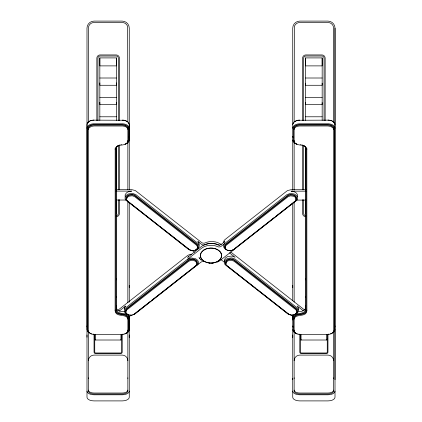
<?xml version="1.0" encoding="UTF-8"?>
<svg xmlns="http://www.w3.org/2000/svg" width="422" height="422" viewBox="0 0 422 422"><rect width="100%" height="100%" fill="white"/><g stroke="black" fill="none" stroke-linecap="round" stroke-linejoin="round"><path stroke-width="0.63" d="M86.99 337.199L86.99 334.947M88.398 378.418L88.398 331.734M94.739 334.657L94.739 339.446L94.739 338.982M95.303 334.72L95.303 340.011L120.95 340.016L120.95 334.725M99.829 120.423L99.829 57.909L116.425 57.909L116.425 65.885L99.829 65.885L99.829 57.909M116.425 213.738L116.425 199.933M116.425 189.884L116.425 147.273M116.425 120.423L116.425 57.909M116.525 147.025L116.519 309.658A4.832 3.413 0 0 0 116.963 311.083C120.006 315.181 128.267 311.568 129.269 317.85M121.515 334.662L121.515 339.436L121.515 338.987M127.855 378.418L127.855 331.734M129.264 334.947L129.264 337.199L129.264 336.867M129.264 287.593L129.264 285.377M129.264 336.635L129.264 336.366M129.264 286.174L129.264 285.905M292.736 378.476L292.731 397.255A7.026 3.645 0 0 0 299.757 400.9L327.984 400.9A7.026 3.645 0 0 0 335.01 397.255L335.01 28.147A7.047 7.047 0 0 0 327.963 21.1L299.778 21.1A7.047 7.047 0 0 0 292.736 28.147L292.736 190.137M292.736 334.984L292.736 337.199L292.736 336.867M292.731 319.971L292.731 318.13M292.736 287.593L292.736 285.494M294.145 377.88L294.145 391.088A5.618 2.917 0 0 0 299.757 394L327.984 394A5.618 2.917 0 0 0 333.602 391.088L333.602 377.88M294.145 378.418L294.145 331.734M294.145 302.099L294.145 202.001M294.145 190.148L294.145 142.731L292.968 141.196L292.731 140.035M294.145 122.317L294.34 26.686A5.634 5.634 0 0 1 299.045 22.561L328.701 22.561A5.634 5.634 0 0 1 333.406 26.686L333.602 122.317M300.485 339.452L300.485 338.987M326.697 339.541L326.697 340.011L301.05 340.016L301.05 339.552M305.575 201.621L305.575 199.843M305.575 182.23L305.575 175.742M305.575 174.956L305.575 160.756M305.575 102.583L305.575 104.667L322.171 104.667L322.171 102.583M305.575 83.192L305.575 85.276L322.171 85.276L322.171 83.192M305.575 63.801L305.575 65.885L322.171 65.885L322.171 63.801M305.575 63.49L305.575 57.909L322.171 57.909L322.171 120.423M322.171 63.49L322.171 57.909M327.261 339.446L327.261 338.982M333.602 378.418L333.602 331.734M296.909 311.167L296.75 309.964L295.912 308.93L233.962 260.279L231.493 259.366L228.56 259.762A5.349 3.766 0 0 0 226.693 260.944L225.939 262.131L225.997 263.75M116.678 307.532L116.519 305.971M292.731 316.009L292.973 314.844M115.185 148.001L115.122 310.982C116.108 317.291 124.353 313.741 127.439 317.771A4.705 3.329 0 0 1 127.866 319.159M115.127 149.483C116.113 143.174 124.358 146.729 127.444 142.705A4.705 3.329 0 0 0 127.871 141.312L127.871 128.599A4.484 3.17 0 0 0 127.444 127.249L125.081 125.561L122.253 125.086L93.257 125.107L90.577 125.803L88.82 127.238A4.478 3.17 0 0 0 88.393 128.589L88.388 330.964A4.484 3.17 0 0 0 88.815 332.314L91.184 334.002L94.011 334.477L123.008 334.456L125.687 333.76L127.444 332.325A4.478 3.17 0 0 0 127.866 330.975L127.866 318.262A4.705 3.329 0 0 0 127.439 316.875C124.353 312.844 116.108 316.394 115.122 310.086M292.731 317.85C293.733 311.568 301.994 315.181 305.037 311.083A4.832 3.413 0 0 0 305.481 309.658L305.475 147.025M305.481 305.971L305.322 307.532M306.878 310.086C305.892 316.394 297.647 312.844 294.561 316.875A4.705 3.329 0 0 0 294.134 318.262L294.134 330.975A4.478 3.17 0 0 0 294.556 332.325L296.924 334.013L299.752 334.482L328.749 334.446L331.428 333.749L333.185 332.314A4.484 3.17 0 0 0 333.612 330.964L333.607 128.589A4.478 3.17 0 0 0 333.18 127.238L330.816 125.55L327.989 125.081L298.992 125.118L296.313 125.814L294.556 127.249A4.484 3.17 0 0 0 294.129 128.599L294.129 141.312A4.705 3.329 0 0 0 294.556 142.705C297.642 146.729 305.887 143.174 306.873 149.483M86.995 128.172C87.254 125.144 90.777 123.978 93.367 123.794L122.897 123.799C125.492 123.989 129.011 125.155 129.269 128.183M129.269 136.364L129.032 137.509M129.269 326.011L129.026 327.145M292.731 124.495C293.053 121.246 296.951 120.128 299.726 120.106M292.731 128.183C292.989 125.155 296.508 123.989 299.103 123.799L328.632 123.794C331.223 123.978 334.746 125.144 335.005 128.172M335.01 326L334.773 327.134M335.01 329.688L334.071 331.877L331.513 333.48M196.884 263.428L196.816 262.199L196.061 261.012A5.349 3.766 0 0 0 194.194 259.831L191.256 259.435L188.792 260.348L126.843 308.999L126.004 310.033L125.946 311.652M297.663 196.504L297.573 194.848L296.576 193.281A7.026 4.953 0 0 0 294.123 191.73L291.006 191.166L305.982 191.166M199.063 245.024L198.978 242.84L197.871 241.458L201.711 244.475A2.854 2.01 0 0 0 204.053 245.024M293.406 123.577L293.57 123.066M296.049 199.184L296.065 197.691L295.31 196.51A5.349 3.766 0 0 0 293.443 195.328L290.51 194.927L288.041 195.845L226.092 244.491L225.253 245.53L225.095 246.733M197.38 247.487L197.628 245.847L196.657 244.428L134.708 195.776L132.244 194.864L129.306 195.259A5.349 3.766 0 0 0 127.439 196.441L126.684 197.628L126.742 199.242M298.08 310.07L298.412 307.87L297.125 305.961L303.175 310.719M305.27 308.783C304.13 311.125 301.155 311.589 298.813 311.557M87.834 123.05L88.931 121.657M296.381 312.391L296.629 311.995M127.122 142.225L127.444 141.808M224.05 242.407L224.879 241.526L221.038 244.544A2.854 2.01 0 0 1 218.2 245.018A12.739 8.973 0 0 0 201.526 246.427L187.648 257.325L188.803 256.65M295.532 200.012L295.806 199.675M126.531 143.591L128.335 142.277L129.211 140.621L129.269 124.495C128.947 121.246 125.049 120.128 122.275 120.106M197.127 265.169C198.867 263.998 198.857 261.376 197.327 260.036A7.026 4.953 0 0 0 194.869 258.486L190.966 257.958L187.648 259.177M224.879 243.378C223.143 244.549 223.154 247.171 224.683 248.511A7.026 4.953 0 0 0 227.142 250.061L227.885 250.304M119.078 311.183L125.629 306.029L124.522 307.416L124.3 309.041M129.069 316.785L131.078 315.197M117.564 310.523L187.648 255.479L189.478 254.55L191.752 254.223M150.485 301.271L134.476 313.847A4.589 3.234 0 0 1 133.457 314.448M151.519 300.464L189.742 270.444M190.776 269.632L196.457 265.169A4.589 3.234 0 0 0 197.427 263.966L197.501 262.083L196.641 260.733A6.056 4.267 0 0 0 194.526 259.393L192.527 258.939L189.879 259.192A4.589 3.234 0 0 0 188.286 260.005L126.299 308.682A4.589 3.234 0 0 0 125.329 309.885L125.255 311.768L126.115 313.119A6.056 4.267 0 0 0 127.059 313.878M234.242 248.938L274.532 217.298M275.566 216.486L295.711 200.666A4.589 3.234 0 0 0 296.682 199.458L296.75 197.58L295.896 196.225A6.056 4.267 0 0 0 293.781 194.89L291.776 194.431L289.133 194.684A4.589 3.234 0 0 0 287.535 195.497L225.554 244.174A4.589 3.234 0 0 0 224.583 245.382L224.509 247.26L225.369 248.616A6.056 4.267 0 0 0 226.313 249.37M117.77 145.711L116.388 147.035L115.902 148.602L115.902 310.07C117.021 316.69 127.523 311.626 128.647 318.246L128.589 330.616L127.792 332.093L126.152 333.264M126.779 143.322L128.161 141.998L128.594 140.969L128.647 128.583C128.351 125.624 124.801 124.595 122.275 124.59L93.99 124.58C91.463 124.585 87.913 125.614 87.618 128.568L87.612 330.083L88.098 331.613L89.48 332.911M294.667 121.668L297.283 120.407M332.52 332.911L333.902 331.613L334.388 330.083L334.382 128.568C334.087 125.614 330.537 124.585 328.01 124.58L299.726 124.59C297.199 124.595 293.649 125.624 293.353 128.583L293.406 140.969L293.839 141.998L295.221 143.322M204.153 249.893L202.328 251.385A10.513 7.406 0 0 0 208.167 262.706A10.513 7.406 0 0 0 221.503 255.173L221.323 254.07M203.262 250.552L204.153 249.94A10.513 7.406 0 0 1 220.996 253.269M219.693 260.812L296.381 200.666C298.117 199.49 298.111 196.868 296.576 195.528A7.026 4.953 0 0 0 294.123 193.978L290.215 193.455L286.897 194.669L221.038 246.39A2.854 2.01 0 0 1 218.2 246.865A12.739 8.973 0 0 0 201.521 248.278L125.629 307.881C123.894 309.057 123.899 311.679 125.434 313.018A7.026 4.953 0 0 0 127.887 314.569L128.636 314.812M234.363 249.37L231.805 250.478L228.666 250.483M89.485 121.262L90.108 120.919M126.531 333.174L128.33 331.887L129.206 330.273L129.026 314.844M119.4 145.01L116.963 146.793A4.827 3.413 0 0 0 116.525 148.217M125.461 143.971L126.157 143.675M194.864 250.241L195.613 249.993A7.026 4.953 0 0 0 198.066 248.442C199.601 247.102 199.606 244.48 197.871 243.309L135.852 194.605L132.534 193.387L128.631 193.914A7.026 4.953 0 0 0 126.173 195.465C124.643 196.805 124.632 199.427 126.373 200.598L188.391 249.302L190.944 250.41M124.954 144.176L125.772 143.918M330.452 333.776L331.201 333.544M90.493 120.692L92.339 120.233M91.548 120.402C89.527 120.866 87.096 122.143 86.995 124.485L86.99 329.688L87.929 331.877L90.487 333.48M124.712 333.781L125.461 333.554M132.555 314.981L135.109 313.873L200.967 262.157A2.849 2.01 0 0 1 203.81 261.677M293.337 314.917L294.118 314.743M328.638 334.071L328.928 334.034M93.077 120.143L124.084 120.265M120.787 144.646L121.525 144.551M122.897 334.076L123.187 334.039M92.181 120.254L93.99 120.096M297.916 120.265L328.923 120.143M131.828 315.086L130.208 315.097M193.292 250.52L191.709 250.52M292.546 315.028L290.927 315.018M99.829 78.007L116.425 78.007M305.575 78.007L322.171 78.007M99.829 97.398L116.425 97.398M305.575 97.398L322.171 97.398M99.829 116.788L116.425 116.788M305.575 116.788L322.171 116.788M116.119 189.647L131.748 189.647L135.309 190.538L201.711 242.624A2.854 2.01 0 0 0 204.554 243.098A12.739 8.973 0 0 1 221.228 244.512M305.982 189.715L291.006 189.715L287.44 190.602L224.879 239.675L223.771 241.057L223.554 242.687M116.119 191.097L131.748 191.097L128.631 191.662A7.026 4.953 0 0 0 126.173 193.213L125.181 194.785L125.086 196.441M296.165 200.102L305.829 200.091M116.277 200.028L126.589 200.033M328.01 120.096L329.819 120.254M300.475 144.551L301.213 144.646M298.813 334.039L299.103 334.076M93.072 334.034L93.362 334.071M329.661 120.233L331.507 120.692M124.949 311.858C122.158 311.315 118.239 311.853 116.73 308.783M190.623 250.088L191.245 250.241M289.877 314.59L290.5 314.743M290.199 314.912L287.646 313.804L225.622 265.1C223.887 263.929 223.892 261.308 225.427 259.968A7.026 4.953 0 0 1 227.88 258.417L231.789 257.889L235.107 259.108L297.125 307.812C298.86 308.983 298.855 311.605 297.32 312.945A7.026 4.953 0 0 1 295.574 314.19M330.452 120.402C332.473 120.866 334.904 122.143 335.005 124.485M124.717 120.407L127.333 121.668M296.539 333.554L297.288 333.781M90.799 333.544L91.548 333.776M296.228 143.918L297.046 144.176M302.6 145.01L305.037 146.793A4.827 3.413 0 0 1 305.475 148.217M295.843 143.675L296.539 143.971M331.892 120.919L332.515 121.262M295.848 333.264L294.208 332.093L293.411 330.616L293.353 318.246C294.477 311.626 304.979 316.69 306.098 310.07L306.098 148.602L305.612 147.035L304.23 145.711M295.469 333.174L293.67 331.887L292.731 329.698M295.469 143.591L294.176 142.768M230.56 251.839L304.673 310.049M229.452 252.82L235.107 257.256L231.789 256.043L227.88 256.565A7.026 4.953 0 0 0 225.427 258.116L224.43 259.688L224.34 261.345M291.671 315.128L293.184 316.321M224.182 262.12L221.782 260.237A2.849 2.01 0 0 0 220.458 259.725M255.737 288.226L226.297 265.1A4.589 3.234 0 0 1 225.322 263.898L225.253 262.015L226.108 260.664A6.056 4.267 0 0 1 228.223 259.324L230.227 258.871L232.87 259.124A4.589 3.234 0 0 1 234.468 259.936L296.455 308.614A4.589 3.234 0 0 1 297.426 309.817L297.494 311.7L296.64 313.05A6.056 4.267 0 0 1 294.524 314.39M256.771 289.033L288.279 313.778A4.589 3.234 0 0 0 289.297 314.374M191.989 250.278L194.558 252.293M145.121 214.798L127.043 200.598A4.589 3.234 0 0 1 126.072 199.395L125.999 197.512L126.858 196.161A6.056 4.267 0 0 1 128.974 194.822L130.973 194.368L133.621 194.621A4.589 3.234 0 0 1 135.214 195.428L197.201 244.106A4.589 3.234 0 0 1 198.171 245.314L198.245 247.197L197.385 248.547A6.056 4.267 0 0 1 195.877 249.618M146.154 215.605L159.068 225.749M160.102 226.561L189.024 249.275M333.069 121.657L334.166 123.05M200.561 259.519L201.537 260.443M199.516 258.153L200.466 259.419M294.556 141.808L294.878 142.225M199.659 258.412L198.962 257.204M225.374 247.556L225.628 247.957M221.202 253.221L221.703 255.162A10.714 7.549 0 0 1 208.115 262.843A10.714 7.549 0 0 1 202.164 251.306L204.021 249.829A10.714 7.549 0 0 1 221.186 253.226M221.012 253.221L221.323 254.118M292.973 327.145L292.731 326.011M128.43 123.066L128.594 123.577M87.227 327.134L86.99 326M292.968 137.509L292.731 136.364M306.815 148.001L306.878 310.982C305.892 317.291 297.647 313.741 294.561 317.771A4.705 3.329 0 0 0 294.134 319.159M326.697 340.011L326.697 334.72M301.05 340.016L301.05 334.725M120.95 339.552L120.95 340.016M95.303 339.541L95.303 340.011M335.01 28.147L335.01 379.71M327.963 334.329L327.963 352.027A1.656 1.656 0 0 1 326.306 353.689L301.435 353.689A1.656 1.656 0 0 1 299.778 352.027L299.778 334.329M327.261 334.329L327.261 352.027A0.955 0.955 0 0 1 326.306 352.982L301.435 352.982A0.955 0.955 0 0 1 300.485 352.027L300.485 334.329M325.146 120.687L325.146 58.157A3.218 3.218 0 0 0 321.928 54.939L305.818 54.939A3.218 3.218 0 0 0 302.6 58.157L302.6 120.687M324.064 120.687L324.064 58.157A2.136 2.136 0 0 0 321.928 56.015L305.818 56.015A2.136 2.136 0 0 0 303.676 58.157L303.676 120.687M305.575 57.909L305.575 120.423M305.575 147.273L305.575 190.069M305.575 199.933L305.575 213.738M303.676 145.695L303.676 189.8M303.676 199.669L303.676 213.495A2.136 2.136 0 0 0 305.818 215.631M302.6 145.041L302.6 189.8M302.6 199.669L302.6 213.495A3.218 3.218 0 0 0 305.818 216.713M292.736 203.267L292.736 300.77M292.736 315.846L292.736 379.71M292.736 287.266L292.736 287.556M292.736 336.366L292.736 336.635M129.264 189.483L129.264 28.147A7.047 7.047 0 0 0 122.222 21.1L94.037 21.1A7.047 7.047 0 0 0 86.99 28.147L86.99 397.255A7.026 3.645 0 0 0 94.016 400.9L122.243 400.9A7.026 3.645 0 0 0 129.269 397.255L129.264 316.505M129.264 202.613L129.264 302.089M127.855 122.317L127.66 26.686A5.634 5.634 0 0 0 122.955 22.561L93.299 22.561A5.634 5.634 0 0 0 88.594 26.686L88.398 122.317M127.855 142.731L127.855 189.489M127.855 201.341L127.855 302.759M127.855 377.88L127.855 391.088A5.618 2.917 0 0 1 122.243 394L94.016 394A5.618 2.917 0 0 1 88.398 391.088L88.398 377.88M122.222 334.329L122.222 352.027A1.656 1.656 0 0 1 120.565 353.689L95.694 353.689A1.656 1.656 0 0 1 94.037 352.027L94.037 334.329M121.515 334.329L121.515 352.027A0.955 0.955 0 0 1 120.565 352.982L95.694 352.982A0.955 0.955 0 0 1 94.739 352.027L94.739 334.329M119.4 120.687L119.4 58.157A3.218 3.218 0 0 0 116.182 54.939L100.072 54.939A3.218 3.218 0 0 0 96.854 58.157L96.854 120.687M119.4 145.041L119.4 189.8M119.4 199.669L119.4 213.495A3.218 3.218 0 0 1 116.182 216.713M118.324 120.687L118.324 58.157A2.136 2.136 0 0 0 116.182 56.015L100.072 56.015A2.136 2.136 0 0 0 97.936 58.157L97.936 120.687M118.324 145.695L118.324 189.8M118.324 199.669L118.324 213.495A2.136 2.136 0 0 1 116.182 215.631M116.425 82.881L116.425 85.276L99.829 85.276L99.829 82.881M116.425 102.272L116.425 104.667L99.829 104.667L99.829 102.272M116.425 160.444L116.425 174.956M116.425 175.742L116.425 182.23M116.425 199.843L116.425 201.621M190.042 249.871A4.589 3.234 0 0 1 189.515 249.602M204.554 244.95A12.739 8.973 0 0 1 219.609 245.293M129.269 391.141A7.026 3.645 0 0 1 122.243 394.792L94.016 394.792A7.026 3.645 0 0 1 86.99 391.141M127.855 360.71A5.618 5.618 0 0 0 122.243 355.097L94.016 355.097A5.618 5.618 0 0 0 88.398 360.71M127.855 390.118A5.618 2.917 0 0 1 122.243 393.03L94.016 393.03A5.618 2.917 0 0 1 88.398 390.118M116.583 296.766A1.398 1.398 0 0 1 116.293 297.615M116.293 278.984A1.398 1.398 0 0 1 116.583 279.833M127.871 140.415A4.705 3.329 0 0 1 127.681 141.359M127.866 330.078A4.478 3.17 0 0 1 127.676 330.996M88.815 331.418A4.484 3.17 0 0 1 88.583 330.985M88.393 129.485A4.478 3.17 0 0 1 88.82 128.135L91.184 126.447L94.011 125.978L123.008 126.014L125.687 126.711L127.444 128.146A4.484 3.17 0 0 1 127.871 129.496M292.731 391.141A7.026 3.645 0 0 0 299.757 394.792L327.984 394.792A7.026 3.645 0 0 0 335.01 391.141M294.145 360.71A5.618 5.618 0 0 1 299.757 355.097L327.984 355.097A5.618 5.618 0 0 1 333.602 360.71M294.145 390.118A5.618 2.917 0 0 0 299.757 393.03L327.984 393.03A5.618 2.917 0 0 0 333.602 390.118M305.707 297.615A1.398 1.398 0 0 1 305.417 296.766M305.417 279.833A1.398 1.398 0 0 1 305.707 278.984M294.319 141.359A4.705 3.329 0 0 1 294.129 140.415M294.324 330.996A4.478 3.17 0 0 1 294.134 330.078M333.417 330.985A4.484 3.17 0 0 1 333.185 331.418M333.607 129.485A4.478 3.17 0 0 0 333.18 128.135L330.816 126.447L327.989 125.978L298.992 126.014L296.313 126.711L294.556 128.146A4.484 3.17 0 0 0 294.129 129.496M233.239 249.671A4.589 3.234 0 0 1 232.132 250.151M219.292 261.086A12.739 8.973 0 0 1 217.003 262.189M213.347 263.096A12.739 8.973 0 0 1 211.691 263.233M210.024 263.222A12.739 8.973 0 0 1 208.922 263.128M126.584 198.941L126.742 200.144L127.581 201.178L189.536 249.829L191.999 250.742L194.938 250.346A5.349 3.766 0 0 0 196.805 249.165L197.681 247.15L196.657 245.324L134.708 196.673L132.244 195.761L129.306 196.161A5.349 3.766 0 0 0 127.439 197.338L126.584 198.941M225.839 263.444L225.997 264.647L226.836 265.686L288.785 314.332L291.254 315.245L294.187 314.849A5.349 3.766 0 0 0 296.054 313.667L296.935 311.658L295.912 309.827L233.962 261.181L231.493 260.268L228.56 260.664A5.349 3.766 0 0 0 226.693 261.846L225.839 263.444M125.872 311.32L125.946 312.554L126.7 313.736A5.349 3.766 0 0 0 128.568 314.917L131.5 315.318L133.969 314.401L195.919 265.749L196.937 263.924L196.061 261.914A5.349 3.766 0 0 0 194.194 260.733L191.256 260.332L188.792 261.25L126.843 309.901L125.872 311.32M225.126 246.817L225.195 248.046L225.949 249.233A5.349 3.766 0 0 0 227.817 250.415L230.755 250.81L233.218 249.898L295.168 201.247L296.191 199.421L295.31 197.406A5.349 3.766 0 0 0 293.443 196.225L290.51 195.829L288.041 196.742L226.092 245.393L225.126 246.817"/></g></svg>
